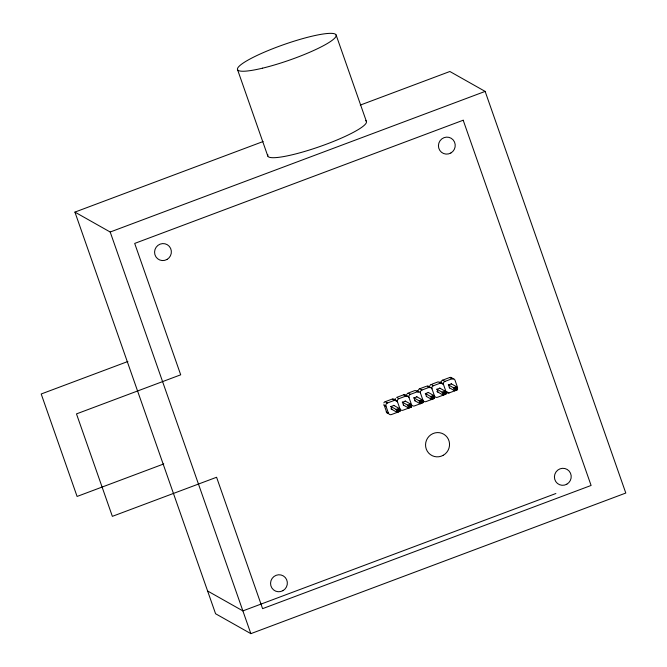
<?xml version="1.0" encoding="UTF-8"?>
<svg xmlns="http://www.w3.org/2000/svg" width="667" height="667" viewBox="0 0 667 667"><rect width="100%" height="100%" fill="white"/><g stroke="black" fill="none" stroke-linecap="round" stroke-linejoin="round"><path stroke-width="1" d="M390.745 406.403L396.131 409.438L399.024 408.354L400.05 411.264L398.999 410.797L399.024 408.354L393.638 405.311M402.251 402.084L407.637 405.127L410.53 404.035L411.556 406.953L410.505 406.478L410.53 404.035L405.144 401M413.757 397.774L419.134 400.809L422.036 399.725L423.053 402.635L422.011 402.168L421.627 401.075L422.036 399.725L416.65 396.682M425.263 393.455L430.64 396.498L433.542 395.406L434.559 398.324L433.517 397.849L433.542 395.406L428.156 392.371M436.76 389.144L442.146 392.179L445.047 391.095L446.065 394.005L445.022 393.538L445.047 391.095L439.661 388.052M448.266 384.826L453.652 387.869L456.553 386.777L457.57 389.695L456.528 389.22L456.145 388.127L456.553 386.777L451.167 383.742M398.999 410.797L397.148 412.356L390.862 408.804M410.505 406.478L408.654 408.037L403.268 405.002M422.011 402.168L420.16 403.727L414.774 400.684M433.517 397.849L431.666 399.408L426.28 396.373M445.022 393.538L443.171 395.089L436.885 391.546M456.528 389.22L454.677 390.779L449.291 387.735M360.272 105.094L449.866 71.494L485.142 91.404L625.796 493.038L250.85 633.65L215.574 613.74L74.921 212.106L263.115 141.529M74.921 212.106L110.197 232.016L485.142 91.404M127.897 361.481L41.204 393.989L77.089 496.448L163.774 463.932M407.17 396.456L406.728 396.206A2.443 2.385 -60.6 0 0 403.668 394.781L396.69 397.399L398.941 398.666L405.92 396.048A2.443 2.385 -60.6 0 1 408.979 397.474L411.431 404.485A2.443 2.385 -60.6 0 1 409.963 407.612L402.985 410.222A2.443 2.385 -60.6 0 1 399.925 408.796L397.474 401.792L395.664 400.767M418.559 389.636A2.443 2.385 -60.6 0 1 419.701 388.769L425.804 386.476M432.074 384.125L438.177 381.832L440.428 383.108A2.443 2.385 -60.6 0 1 443.497 384.534L445.948 391.537A2.443 2.385 -60.6 0 1 444.48 394.664L437.502 397.282A2.443 2.385 -60.6 0 1 434.442 395.856L431.991 388.844A2.443 2.385 -60.6 0 1 433.458 385.718L440.428 383.108M441.112 382.55A2.443 2.385 -60.6 0 1 442.713 380.14L449.683 377.522A2.443 2.385 -60.6 0 1 452.518 378.464M399.925 408.796A2.443 2.385 -60.6 0 1 398.457 411.923L391.487 414.541A2.443 2.385 -60.6 0 1 388.419 413.115L385.968 406.103A2.443 2.385 -60.6 0 1 387.435 402.985L394.414 400.367A2.443 2.385 -60.6 0 1 397.474 401.792A2.443 2.385 -60.6 0 1 398.941 398.666M408.979 397.474A2.443 2.385 -60.6 0 1 410.447 394.347L417.425 391.737A2.443 2.385 -60.6 0 1 420.485 393.163L422.936 400.167A2.443 2.385 -60.6 0 1 421.469 403.293L414.49 405.911A2.443 2.385 -60.6 0 1 411.431 404.485M420.485 393.163A2.443 2.385 -60.6 0 1 421.953 390.037L428.931 387.419A2.443 2.385 -60.6 0 1 431.991 388.844M441.687 383.508L443.497 384.534A2.443 2.385 -60.6 0 1 444.964 381.407L451.934 378.789A2.443 2.385 -60.6 0 1 455.002 380.215L457.454 387.227A2.443 2.385 -60.6 0 1 455.986 390.345L449.008 392.963A2.443 2.385 -60.6 0 1 445.948 391.537M393.889 405.453L390.987 406.536L392.021 409.496M405.394 401.134L402.493 402.226L403.527 405.186M416.9 396.823L413.999 397.907L415.032 400.867M428.406 392.504L425.504 393.597L426.538 396.557M439.912 388.194L437.01 389.278L438.044 392.238M451.409 383.875L448.516 384.967L449.55 387.927M400.05 411.264L397.148 412.356L396.131 409.438L397.532 410.113L398.616 409.705M411.556 406.953L408.654 408.037L407.637 405.127L409.038 405.794L410.122 405.386M423.053 402.635L420.16 403.727L419.134 400.809L420.543 401.484L421.627 401.075M434.559 398.324L431.666 399.408L430.64 396.498L432.049 397.165L433.133 396.757M446.065 394.005L443.171 395.089L442.146 392.179L443.555 392.855L444.639 392.446M457.57 389.695L454.677 390.779L453.652 387.869L455.052 388.536L456.145 388.127M555.878 493.513L242.88 610.897L207.612 590.995M452.751 378.948L453.193 379.198M449.683 377.522L451.934 378.789M442.713 380.14L444.964 381.407M446.757 391.696L449.008 392.963M431.207 384.45L433.458 385.718M429.74 387.577L430.182 387.827M428.931 387.419L426.68 386.151A2.443 2.385 -60.6 0 1 429.59 387.244M419.701 388.769L421.953 390.037M417.425 391.737L415.174 390.462L408.196 393.08L410.447 394.347M403.668 394.781L405.92 396.048M394.414 400.367L392.163 399.091L385.184 401.709L387.435 402.985M383.717 404.836L385.968 406.103M386.168 411.839L388.419 413.115M336.126 35.017L366.408 121.477M455.052 388.536L455.436 389.628M443.555 392.855L443.93 393.947M432.049 397.165L432.424 398.257M417.475 390.395L418.151 392.329M420.543 401.484L420.919 402.576M409.038 405.794L409.421 406.887M397.532 410.113L397.916 411.205M384.159 405.086L386.61 412.089M237.519 69.576L267.792 156.036M110.197 232.016L250.85 633.65M388.527 413.415A2.443 2.385 -60.6 0 1 386.51 412.473M392.504 398.991A2.443 2.385 -60.6 0 1 395.223 400.517A2.443 2.385 -60.6 0 1 395.364 398.583M383.858 402.893A2.443 2.385 -60.6 0 1 384.859 401.859M406.728 396.206A2.443 2.385 -60.6 0 1 406.728 394.606M407.17 393.813A2.443 2.385 -60.6 0 1 407.87 393.23M422.936 400.167A2.443 2.385 -60.6 0 0 425.996 401.592L432.975 398.983A2.443 2.385 -60.6 0 0 434.442 395.856M416.925 390.495A2.443 2.385 -60.6 0 1 418.234 391.888A2.443 2.385 -60.6 0 1 418.176 390.462M439.937 381.866A2.443 2.385 -60.6 0 1 440.904 382.625M429.648 387.227A2.443 2.385 -60.6 0 1 429.615 386.501M429.882 385.634A2.443 2.385 -60.6 0 1 431.04 384.517M365.566 120.577A52.243 8.262 -19.3 0 1 319.76 146.582A52.243 8.262 -19.3 0 1 267.892 154.761M463.198 120.227L134.692 243.422L180.699 374.812L76.48 413.899L112.356 516.35L216.583 477.264L262.59 608.654L591.095 485.459L463.198 120.227M450.842 153.01A8.546 8.354 -60.6 0 0 451.234 138.294A8.546 8.354 -60.6 0 0 438.436 145.548A8.546 8.354 -60.6 0 0 450.842 153.01M166.975 259.471A8.546 8.354 -60.6 0 0 167.367 244.747A8.546 8.354 -60.6 0 0 154.569 252.009A8.546 8.354 -60.6 0 0 166.975 259.471M566.825 484.2A8.546 8.354 -60.6 0 0 567.217 469.476A8.546 8.354 -60.6 0 0 554.419 476.738A8.546 8.354 -60.6 0 0 566.825 484.2M282.958 590.654A8.546 8.354 -60.6 0 0 283.35 575.929A8.546 8.354 -60.6 0 0 270.552 583.191A8.546 8.354 -60.6 0 0 282.958 590.654M443.263 455.278A12.206 11.939 -60.6 0 0 443.83 434.25A12.206 11.939 -60.6 0 0 425.546 444.614A12.206 11.939 -60.6 0 0 443.263 455.278M262.565 68.167A52.243 8.262 -19.3 0 0 336.201 35.401A52.243 8.262 -19.3 0 0 261.689 53.327A52.243 8.262 -19.3 0 0 262.565 68.167"/></g></svg>
